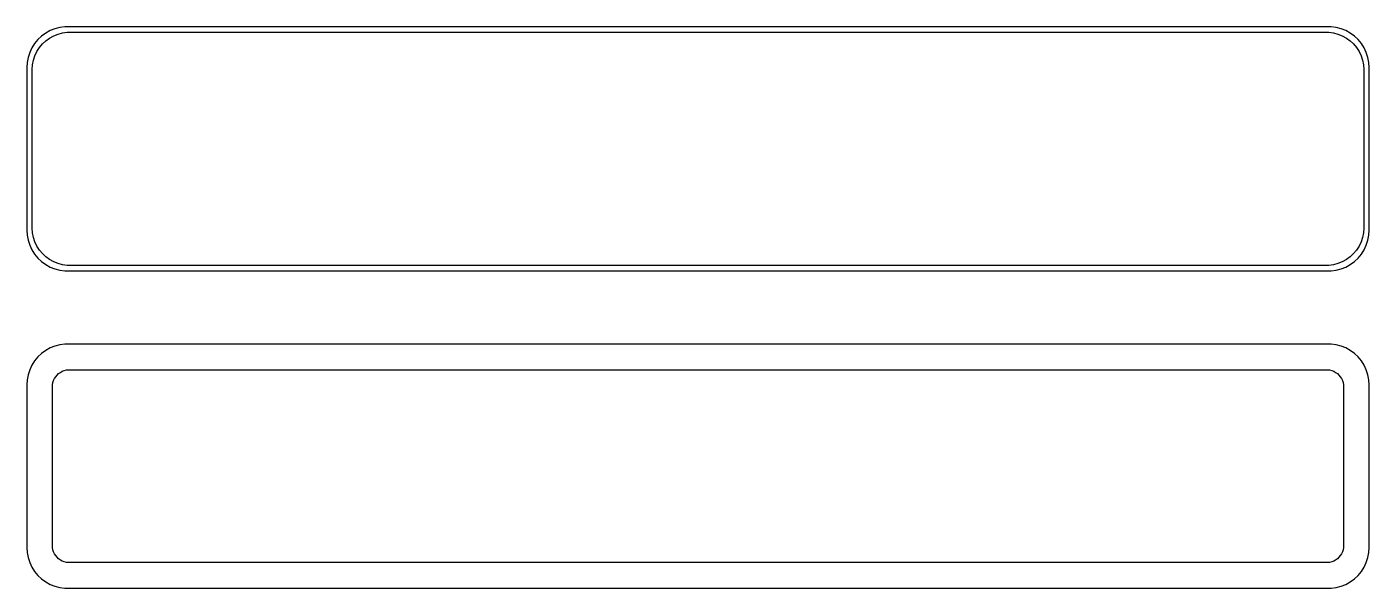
# Model space of a CAD drawing. Header units: metres. Extents: x -82 to 82, y 63 to 132.
import ezdxf

# ---------------------------------------------------------------- set-up
doc = ezdxf.new("R2010")
doc.units = ezdxf.units.M

msp = doc.modelspace()

# ---------------------------------------------------------------- linework, layer by layer
for p, q in [((-81.1448, 130.423), (-81.5451, 129.939)), ((-80.6871, 130.853), (-81.1448, 130.423)), ((-80.1791, 131.222), (-80.6871, 130.853)), ((-79.6289, 131.524), (-80.1791, 131.222)), ((-80.1684, 130.278), (-79.7032, 130.616)), ((-79.7032, 130.616), (-79.1994, 130.893)), ((-79.0451, 131.755), (-79.6289, 131.524)), ((-79.1994, 130.893), (-78.6648, 131.104)), ((-78.4369, 131.911), (-79.0451, 131.755)), ((-78.6648, 131.104), (-78.1079, 131.247)), ((-77.8139, 131.99), (-78.4369, 131.911)), ((-78.1079, 131.247), (-77.5375, 131.319)), ((77.8139, 131.99), (-77.8139, 131.99)), ((-77.5375, 131.319), (77.5375, 131.319)), ((77.5375, 131.319), (78.1079, 131.247)), ((78.4369, 131.911), (77.8139, 131.99)), ((78.1079, 131.247), (78.6648, 131.104)), ((79.0451, 131.755), (78.4369, 131.911)), ((78.6648, 131.104), (79.1994, 130.893)), ((79.6289, 131.524), (79.0451, 131.755)), ((79.1994, 130.893), (79.7032, 130.616)), ((80.1791, 131.222), (79.6289, 131.524)), ((79.7032, 130.616), (80.1684, 130.278)), ((80.6871, 130.853), (80.1791, 131.222)), ((81.1448, 130.423), (80.6871, 130.853)), ((81.5451, 129.939), (81.1448, 130.423)), ((-82.1489, 128.841), (-82.3429, 128.243)), ((-81.8815, 129.409), (-82.1489, 128.841)), ((-81.5451, 129.939), (-81.8815, 129.409)), ((-81.5069, 128.435), (-81.2621, 128.956)), ((-81.2621, 128.956), (-80.954, 129.441)), ((-80.954, 129.441), (-80.5875, 129.884)), ((-80.5875, 129.884), (-80.1684, 130.278)), ((80.1684, 130.278), (80.5875, 129.884)), ((80.5875, 129.884), (80.954, 129.441)), ((80.954, 129.441), (81.2621, 128.956)), ((81.2621, 128.956), (81.5069, 128.435)), ((81.8815, 129.409), (81.5451, 129.939)), ((82.1489, 128.841), (81.8815, 129.409)), ((82.3429, 128.243), (82.1489, 128.841)), ((-82.4606, 127.627), (-82.5, 127)), ((-82.3429, 128.243), (-82.4606, 127.627)), ((-81.8284, 126.75), (-81.7923, 127.324)), ((-81.7923, 127.324), (-81.6846, 127.889)), ((-81.6846, 127.889), (-81.5069, 128.435)), ((81.5069, 128.435), (81.6846, 127.889)), ((81.6846, 127.889), (81.7923, 127.324)), ((81.7923, 127.324), (81.8284, 126.75)), ((82.4606, 127.627), (82.3429, 128.243)), ((82.5, 127), (82.4606, 127.627)), ((-82.5, 127), (-82.5, 107)), ((-81.8284, 107.25), (-81.8284, 126.75)), ((81.8284, 126.75), (81.8284, 107.25)), ((82.5, 107), (82.5, 127)), ((-81.7923, 106.676), (-81.8284, 107.25)), ((81.8284, 107.25), (81.7923, 106.676)), ((-82.5, 107), (-82.4606, 106.373)), ((-82.4606, 106.373), (-82.3429, 105.757)), ((-82.3429, 105.757), (-82.1489, 105.159)), ((-81.6846, 106.111), (-81.7923, 106.676)), ((-81.5069, 105.565), (-81.6846, 106.111)), ((81.6846, 106.111), (81.5069, 105.565)), ((81.7923, 106.676), (81.6846, 106.111)), ((82.1489, 105.159), (82.3429, 105.757)), ((82.3429, 105.757), (82.4606, 106.373)), ((82.4606, 106.373), (82.5, 107)), ((-82.1489, 105.159), (-81.8815, 104.591)), ((-81.8815, 104.591), (-81.5451, 104.061)), ((-81.5451, 104.061), (-81.1448, 103.577)), ((-81.2621, 105.044), (-81.5069, 105.565)), ((-80.954, 104.559), (-81.2621, 105.044)), ((-80.5875, 104.116), (-80.954, 104.559)), ((-80.1684, 103.722), (-80.5875, 104.116)), ((80.5875, 104.116), (80.1684, 103.722)), ((80.954, 104.559), (80.5875, 104.116)), ((81.2621, 105.044), (80.954, 104.559)), ((81.1448, 103.577), (81.5451, 104.061)), ((81.5069, 105.565), (81.2621, 105.044)), ((81.5451, 104.061), (81.8815, 104.591)), ((81.8815, 104.591), (82.1489, 105.159)), ((-81.1448, 103.577), (-80.6871, 103.147)), ((-80.6871, 103.147), (-80.1791, 102.778)), ((-80.1791, 102.778), (-79.6289, 102.476)), ((-79.7032, 103.384), (-80.1684, 103.722)), ((-79.1994, 103.107), (-79.7032, 103.384)), ((-79.6289, 102.476), (-79.0451, 102.245)), ((-78.6648, 102.896), (-79.1994, 103.107)), ((-78.1079, 102.753), (-78.6648, 102.896)), ((-77.5375, 102.681), (-78.1079, 102.753)), ((77.5375, 102.681), (-77.5375, 102.681)), ((78.1079, 102.753), (77.5375, 102.681)), ((78.6648, 102.896), (78.1079, 102.753)), ((79.1994, 103.107), (78.6648, 102.896)), ((79.0451, 102.245), (79.6289, 102.476)), ((79.7032, 103.384), (79.1994, 103.107)), ((79.6289, 102.476), (80.1791, 102.778)), ((80.1684, 103.722), (79.7032, 103.384)), ((80.1791, 102.778), (80.6871, 103.147)), ((80.6871, 103.147), (81.1448, 103.577)), ((-79.0451, 102.245), (-78.4369, 102.089)), ((-78.4369, 102.089), (-77.8139, 102.01)), ((-77.8139, 102.01), (77.8139, 102.01)), ((77.8139, 102.01), (78.4369, 102.089)), ((78.4369, 102.089), (79.0451, 102.245)), ((-79.6289, 92.5241), (-80.1791, 92.2216)), ((-79.0451, 92.7553), (-79.6289, 92.5241)), ((-78.4369, 92.9114), (-79.0451, 92.7553)), ((-77.8139, 92.9901), (-78.4369, 92.9114)), ((77.8139, 92.9901), (-77.8139, 92.9901)), ((78.4369, 92.9114), (77.8139, 92.9901)), ((79.0451, 92.7553), (78.4369, 92.9114)), ((79.6289, 92.5241), (79.0451, 92.7553)), ((80.1791, 92.2216), (79.6289, 92.5241)), ((-81.5451, 90.9389), (-81.8815, 90.4088)), ((-81.1448, 91.4227), (-81.5451, 90.9389)), ((-80.6871, 91.8526), (-81.1448, 91.4227)), ((-80.1791, 92.2216), (-80.6871, 91.8526)), ((80.6871, 91.8526), (80.1791, 92.2216)), ((81.1448, 91.4227), (80.6871, 91.8526)), ((81.5451, 90.9389), (81.1448, 91.4227)), ((81.8815, 90.4088), (81.5451, 90.9389)), ((-82.3429, 89.2434), (-82.4606, 88.6267)), ((-82.1489, 89.8406), (-82.3429, 89.2434)), ((-81.8815, 90.4088), (-82.1489, 89.8406)), ((-78.9567, 88.99), (-78.7879, 89.1941)), ((-78.7879, 89.1941), (-78.5947, 89.3755)), ((-78.5947, 89.3755), (-78.3804, 89.5312)), ((-78.3804, 89.5312), (-78.1482, 89.6588)), ((-78.1482, 89.6588), (-77.9019, 89.7564)), ((-77.9019, 89.7564), (-77.6453, 89.8223)), ((-77.6453, 89.8223), (-77.3825, 89.8555)), ((-77.3825, 89.8555), (77.3825, 89.8555)), ((77.3825, 89.8555), (77.6453, 89.8223)), ((77.6453, 89.8223), (77.9019, 89.7564)), ((77.9019, 89.7564), (78.1482, 89.6588)), ((78.1482, 89.6588), (78.3804, 89.5312)), ((78.3804, 89.5312), (78.5947, 89.3755)), ((78.5947, 89.3755), (78.7879, 89.1941)), ((78.7879, 89.1941), (78.9567, 88.99)), ((82.1489, 89.8406), (81.8815, 90.4088)), ((82.3429, 89.2434), (82.1489, 89.8406)), ((82.4606, 88.6267), (82.3429, 89.2434)), ((-82.4606, 88.6267), (-82.5, 88)), ((-82.5, 88), (-82.5, 68)), ((-79.3596, 87.75), (-79.343, 88.0144)), ((-79.3596, 68.25), (-79.3596, 87.75)), ((-79.343, 88.0144), (-79.2934, 88.2746)), ((-79.2934, 88.2746), (-79.2115, 88.5266)), ((-79.2115, 88.5266), (-79.0987, 88.7663)), ((-79.0987, 88.7663), (-78.9567, 88.99)), ((78.9567, 88.99), (79.0987, 88.7663)), ((79.0987, 88.7663), (79.2115, 88.5266)), ((79.2115, 88.5266), (79.2934, 88.2746)), ((79.2934, 88.2746), (79.343, 88.0144)), ((79.343, 88.0144), (79.3596, 87.75)), ((79.3596, 87.75), (79.3596, 68.25)), ((82.5, 88), (82.4606, 88.6267)), ((82.5, 68), (82.5, 88)), ((-82.5, 68), (-82.4606, 67.3733)), ((-79.343, 67.9856), (-79.3596, 68.25)), ((-79.2934, 67.7254), (-79.343, 67.9856)), ((-79.2115, 67.4734), (-79.2934, 67.7254)), ((79.2934, 67.7254), (79.2115, 67.4734)), ((79.343, 67.9856), (79.2934, 67.7254)), ((79.3596, 68.25), (79.343, 67.9856)), ((82.4606, 67.3733), (82.5, 68)), ((-82.4606, 67.3733), (-82.3429, 66.7566)), ((-82.3429, 66.7566), (-82.1489, 66.1594)), ((-82.1489, 66.1594), (-81.8815, 65.5912)), ((-79.0987, 67.2337), (-79.2115, 67.4734)), ((-78.9567, 67.01), (-79.0987, 67.2337)), ((-78.7879, 66.8059), (-78.9567, 67.01)), ((-78.5947, 66.6245), (-78.7879, 66.8059)), ((-78.3804, 66.4688), (-78.5947, 66.6245)), ((-78.1482, 66.3412), (-78.3804, 66.4688)), ((-77.9019, 66.2436), (-78.1482, 66.3412)), ((-77.6453, 66.1777), (-77.9019, 66.2436)), ((-77.3825, 66.1445), (-77.6453, 66.1777)), ((77.3825, 66.1445), (-77.3825, 66.1445)), ((77.6453, 66.1777), (77.3825, 66.1445)), ((77.9019, 66.2436), (77.6453, 66.1777)), ((78.1482, 66.3412), (77.9019, 66.2436)), ((78.3804, 66.4688), (78.1482, 66.3412)), ((78.5947, 66.6245), (78.3804, 66.4688)), ((78.7879, 66.8059), (78.5947, 66.6245)), ((78.9567, 67.01), (78.7879, 66.8059)), ((79.0987, 67.2337), (78.9567, 67.01)), ((79.2115, 67.4734), (79.0987, 67.2337)), ((81.8815, 65.5912), (82.1489, 66.1594)), ((82.1489, 66.1594), (82.3429, 66.7566)), ((82.3429, 66.7566), (82.4606, 67.3733)), ((-81.8815, 65.5912), (-81.5451, 65.0611)), ((-81.5451, 65.0611), (-81.1448, 64.5773)), ((-81.1448, 64.5773), (-80.6871, 64.1474)), ((80.6871, 64.1474), (81.1448, 64.5773)), ((81.1448, 64.5773), (81.5451, 65.0611)), ((81.5451, 65.0611), (81.8815, 65.5912)), ((-80.6871, 64.1474), (-80.1791, 63.7784)), ((-80.1791, 63.7784), (-79.6289, 63.4759)), ((-79.6289, 63.4759), (-79.0451, 63.2447)), ((-79.0451, 63.2447), (-78.4369, 63.0886)), ((-78.4369, 63.0886), (-77.8139, 63.0099)), ((-77.8139, 63.0099), (77.8139, 63.0099)), ((77.8139, 63.0099), (78.4369, 63.0886)), ((78.4369, 63.0886), (79.0451, 63.2447)), ((79.0451, 63.2447), (79.6289, 63.4759)), ((79.6289, 63.4759), (80.1791, 63.7784)), ((80.1791, 63.7784), (80.6871, 64.1474))]:
    msp.add_line(p, q)

doc.saveas('drawing.dxf')
